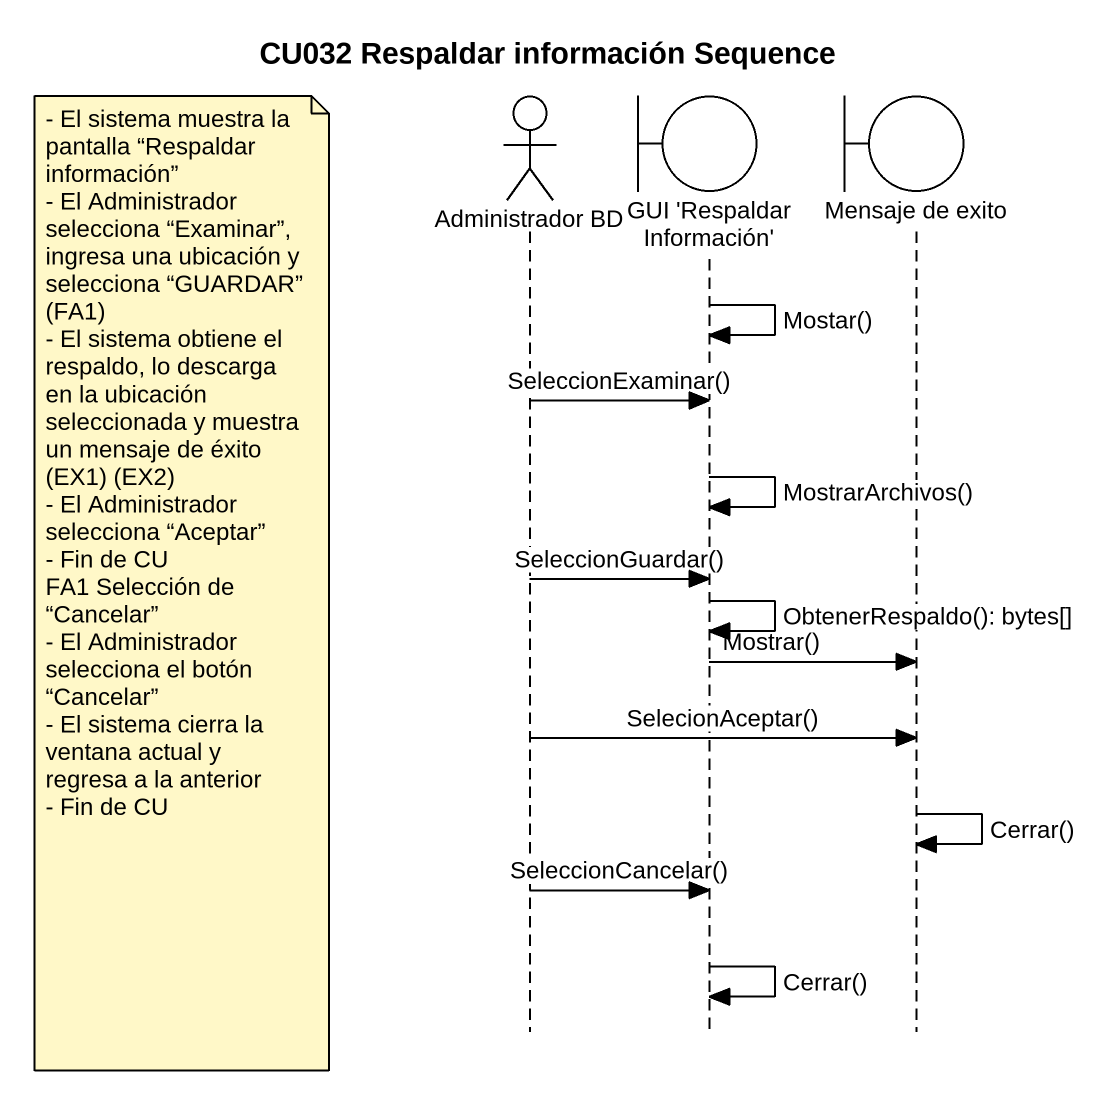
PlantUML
@startuml
title CU032 Respaldar información Sequence
hide footbox
actor "Administrador BD" as Administrador_BD
boundary "GUI 'Respaldar Información'" as GUI_Respaldar_Información
boundary "Mensaje de exito" as Mensaje_de_exito

GUI_Respaldar_Información -> GUI_Respaldar_Información : Mostar()
Administrador_BD -> GUI_Respaldar_Información : SeleccionExaminar()
GUI_Respaldar_Información -> GUI_Respaldar_Información : MostrarArchivos()
Administrador_BD -> GUI_Respaldar_Información : SeleccionGuardar()
note left of Administrador_BD
  - El sistema muestra la pantalla “Respaldar información”
  - El Administrador selecciona “Examinar”, ingresa una ubicación y selecciona “GUARDAR” (FA1)
  - El sistema obtiene el respaldo, lo descarga en la ubicación seleccionada y muestra un mensaje de éxito (EX1) (EX2)
  - El Administrador selecciona “Aceptar”
  - Fin de CU
  FA1 Selección de “Cancelar”
  - El Administrador selecciona el botón “Cancelar”
  - El sistema cierra la ventana actual y regresa a la anterior
  - Fin de CU
end note
GUI_Respaldar_Información -> GUI_Respaldar_Información : ObtenerRespaldo(): bytes[]
GUI_Respaldar_Información -> Mensaje_de_exito : Mostrar()
Administrador_BD -> Mensaje_de_exito : SelecionAceptar()
Mensaje_de_exito -> Mensaje_de_exito : Cerrar()
Administrador_BD -> GUI_Respaldar_Información : SeleccionCancelar()
GUI_Respaldar_Información -> GUI_Respaldar_Información : Cerrar()
@enduml
